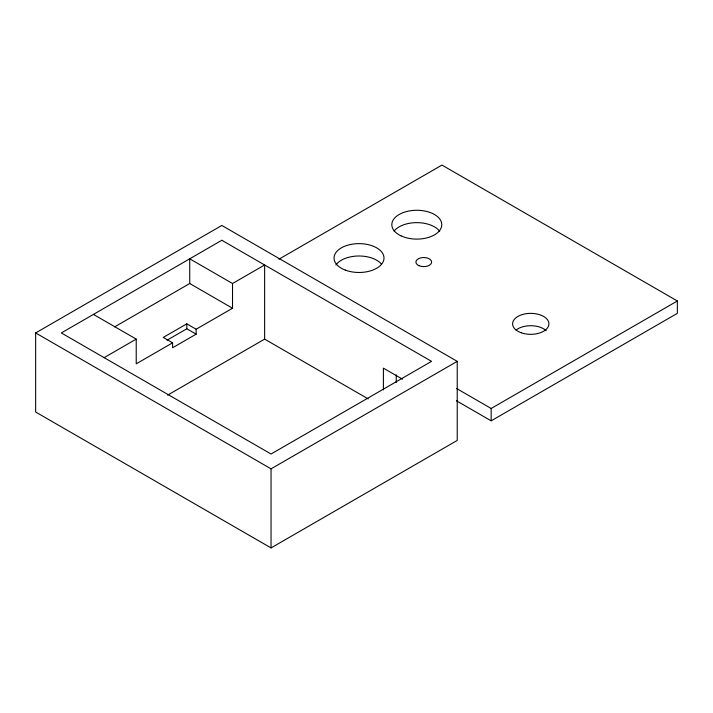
<?xml version="1.0" encoding="UTF-8"?>
<svg xmlns="http://www.w3.org/2000/svg" width="713" height="713" viewBox="0 0 713 713"><rect width="100%" height="100%" fill="white"/><g stroke="black" fill="none" stroke-linecap="round" stroke-linejoin="round"><path stroke-width="1.07" d="M35.65 332.935L221.832 225.451L457.229 361.357L457.229 440.429L271.047 547.923L35.65 412.016L35.65 332.935L271.047 468.842L457.229 361.357M114.615 326.884L189.729 283.516L232.527 308.23L232.527 283.516L189.729 258.81L189.729 283.516M104.134 357.65L136.228 339.112L136.228 363.826L172.608 342.819L172.608 347.766L196.146 334.174L196.146 329.237L232.527 308.23M232.527 283.516L264.63 264.986L264.63 339.121L368.238 398.932M278.926 259.202L441.953 165.077L677.35 300.984L677.35 313.346L491.168 420.83L456.436 400.777M196.146 329.237L186.806 323.836L163.268 337.427L172.608 342.819M167.038 340.199L186.806 328.782L196.146 334.174M167.564 395.162L264.63 339.121M456.436 388.425L491.168 408.478L677.35 300.984M402.506 379.182L383.398 368.149L383.398 389.895M93.43 314.406L136.228 339.112M491.168 408.478L491.168 420.83M396.241 374.869L396.241 382.48M271.047 468.842L271.047 547.923M186.806 323.836L186.806 328.782M516.034 330.066A18.155 10.481 0 0 1 546.211 330.698M394.066 231.101A24.964 14.412 0 0 1 416.98 222.634A24.964 14.412 0 0 1 439.689 231.279M335.903 264.969A24.964 14.412 0 0 1 358.078 256.003A24.964 14.412 0 0 1 381.366 263.97M221.832 240.272L61.327 332.935L271.047 454.021L431.552 361.357L221.832 240.272M419.012 265.691A7.87 4.545 0 0 0 431.57 262.634A7.87 4.545 0 0 0 420.706 257.883A7.87 4.545 0 0 0 419.012 265.691M400.964 235.834A24.964 14.412 0 0 0 441.436 227.046A24.964 14.412 0 0 0 408.014 211.2A24.964 14.412 0 0 0 400.964 235.834M345.261 270.084A24.964 14.412 0 0 0 383.95 258.926A24.964 14.412 0 0 0 347.864 245.156A24.964 14.412 0 0 0 345.261 270.084M521.123 332.73A18.155 10.481 0 0 0 548.903 324.219A18.155 10.481 0 0 0 522.255 314.585A18.155 10.481 0 0 0 521.123 332.73"/></g></svg>
